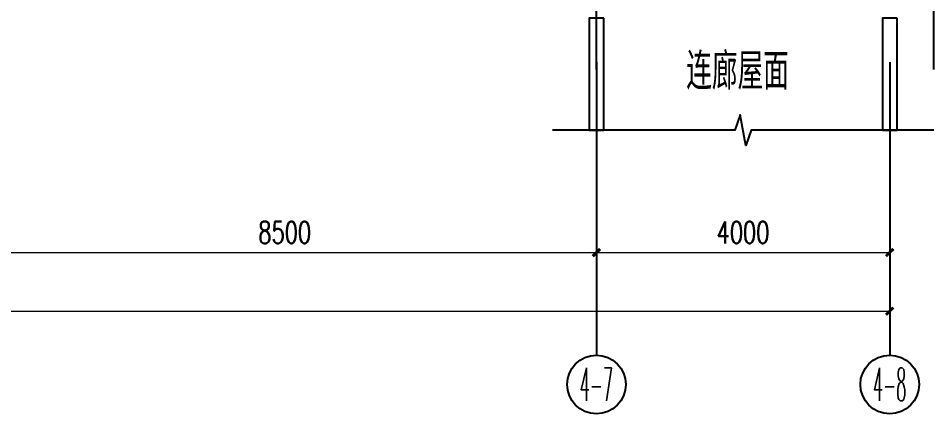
# Model space of a CAD drawing. Extents: x -124594 to 516503, y -3148 to 203159.
# Drawn here: x 303974 to 316458, y 12439 to 17839 of the extents above; entities that cross this region are included whole.
import ezdxf
from ezdxf.enums import TextEntityAlignment as Align

# ---------------------------------------------------------------- set-up
doc = ezdxf.new("R2010")
doc.units = 0
doc.header["$LTSCALE"] = 1000
doc.header["$MEASUREMENT"] = 0
doc.linetypes.add('DOTE', pattern=[2.42, 2, -0.2, 0.02, -0.2])
for name, color, linetype in [('AXIS', 3, 'Continuous'), ('AXIS_TEXT', 7, 'Continuous'), ('DIM_SYMB', 3, 'Continuous'), ('J-AXIS-轴线', 1, 'DOTE'), ('J-FLOR-屋顶', 140, 'Continuous'), ('PUB_TEXT', 7, 'Continuous')]:
    doc.layers.add(name, color=color, linetype=linetype)
doc.layers.add('建筑底图', color=8, linetype='Continuous', lineweight=5)
doc.styles.add('_TCH_AXIS', font='COMPLEX', dxfattribs={"bigfont": 'GBCBIG'})
doc.styles.add('_TCH_DIM_T3', font='SIMPLEX', dxfattribs={"width": 0.705882, "bigfont": 'GBCBIG'})
doc.styles.add('COMPLEX', font='COMPLEX')
doc.styles.add('HZ', font='simplex.shx', dxfattribs={"width": 0.7, "bigfont": 'hztxt.shx'})
doc.dimstyles.new('_TCH_ARCH&&100', dxfattribs={"dimtxt": 297.5, "dimasz": 100, "dimexe": 250, "dimexo": 300, "dimgap": 126.25, "dimtad": 1, "dimdec": 0, "dimzin": 0, "dimdsep": 46, "dimtxsty": '_TCH_DIM_T3', "dimblk": 'ARCHTICK', "dimcen": 0.09, "dimclrt": 7, "dimazin": 2, "dimtfac": 1, "dimtdec": 0, "dimtix": 1, "dimtmove": 2, "dimatfit": 3, "dimfxl": 1, "dimtolj": 1, "dimtzin": 0, "dimarcsym": 0})

# ---------------------------------------------------------------- blocks, each defined once
blk = doc.blocks.new('_AXISO')
blk.add_circle((0, 0), 0.5)
at = {"layer": 'AXIS_TEXT', "style": 'COMPLEX', "width": 1.041667}
blk.add_attdef('A', text='', height=0.56, dxfattribs=at).set_placement((-0.25, -0.28), (0.25, -0.28), align=Align.FIT)
blk = doc.blocks.new('_ArchTick')
at = {"color": 0, "linetype": 'ByBlock', "const_width": 0.4}
blk.add_lwpolyline([(-0.5, -0.5), (0.5, 0.5)], dxfattribs=at)
blk = doc.blocks.new('*D216')
at = {"layer": 'AXIS', "color": 0, "lineweight": -2, "transparency": 16777216}
for p, q in [((269358, 93491), (269358, 90241)), ((315858, 93491), (315858, 90241)), ((269358, 90491), (315858, 90491))]:
    blk.add_line(p, q, dxfattribs=at)
at = {"layer": 'Defpoints', "color": 0, "transparency": 16777216}
for p in [(269358, 93791), (315858, 93791), (315858, 90491)]:
    blk.add_point(p, dxfattribs=at)
at = {"layer": 'AXIS', "color": 0, "lineweight": -2, "transparency": 16777216, "xscale": 100, "yscale": 100, "zscale": 100, "rotation": 180}
blk.add_blockref('_ArchTick', (269358, 90491), dxfattribs=at)
at = {"layer": 'AXIS', "color": 0, "lineweight": -2, "transparency": 16777216, "xscale": 100, "yscale": 100, "zscale": 100}
blk.add_blockref('_ArchTick', (315858, 90491), dxfattribs=at)
at = {"layer": 'AXIS', "color": 7, "transparency": 16777216, "insert": (292608, 90766), "char_height": 297.5, "attachment_point": 5, "style": '_TCH_DIM_T3'}
blk.add_mtext('\\A1;46500', dxfattribs=at)
blk = doc.blocks.new('*D217')
at = {"layer": 'AXIS', "color": 0, "lineweight": -2, "transparency": 16777216}
for p, q in [((311858, 93491), (311858, 91041)), ((315858, 93491), (315858, 91041)), ((311858, 91291), (315858, 91291))]:
    blk.add_line(p, q, dxfattribs=at)
at = {"layer": 'Defpoints', "color": 0, "transparency": 16777216}
for p in [(311858, 93791), (315858, 93791), (315858, 91291)]:
    blk.add_point(p, dxfattribs=at)
at = {"layer": 'AXIS', "color": 0, "lineweight": -2, "transparency": 16777216, "xscale": 100, "yscale": 100, "zscale": 100, "rotation": 180}
blk.add_blockref('_ArchTick', (311858, 91291), dxfattribs=at)
at = {"layer": 'AXIS', "color": 0, "lineweight": -2, "transparency": 16777216, "xscale": 100, "yscale": 100, "zscale": 100}
blk.add_blockref('_ArchTick', (315858, 91291), dxfattribs=at)
at = {"layer": 'AXIS', "color": 7, "transparency": 16777216, "insert": (313858, 91566), "char_height": 297.5, "attachment_point": 5, "style": '_TCH_DIM_T3'}
blk.add_mtext('\\A1;4000', dxfattribs=at)
blk = doc.blocks.new('*D218')
at = {"layer": 'AXIS', "color": 0, "lineweight": -2, "transparency": 16777216}
for p, q in [((303358, 93491), (303358, 91041)), ((311858, 93491), (311858, 91041)), ((303358, 91291), (311858, 91291))]:
    blk.add_line(p, q, dxfattribs=at)
at = {"layer": 'Defpoints', "color": 0, "transparency": 16777216}
for p in [(303358, 93791), (311858, 93791), (311858, 91291)]:
    blk.add_point(p, dxfattribs=at)
at = {"layer": 'AXIS', "color": 0, "lineweight": -2, "transparency": 16777216, "xscale": 100, "yscale": 100, "zscale": 100, "rotation": 180}
blk.add_blockref('_ArchTick', (303358, 91291), dxfattribs=at)
at = {"layer": 'AXIS', "color": 0, "lineweight": -2, "transparency": 16777216, "xscale": 100, "yscale": 100, "zscale": 100}
blk.add_blockref('_ArchTick', (311858, 91291), dxfattribs=at)
at = {"layer": 'AXIS', "color": 7, "transparency": 16777216, "insert": (307608, 91566), "char_height": 297.5, "attachment_point": 5, "style": '_TCH_DIM_T3'}
blk.add_mtext('\\A1;8500', dxfattribs=at)
blk = doc.blocks.new('HASGGEWS')
at = {"layer": 'AXIS', "color": 8}
for p, q in [((311858.3, 93890.8), (311858.3, 89890.8)), ((315858.3, 93890.8), (315858.3, 89890.8))]:
    blk.add_line(p, q, dxfattribs=at)
at = {"layer": 'DIM_SYMB', "color": 8}
blk.add_lwpolyline([(316458.3, 92963.5), (313970.8, 92963.5), (313894.4, 92753.5), (313820.3, 93173.5), (313745.8, 92963.5), (311258.3, 92963.5)], dxfattribs=at)
at = {"layer": 'J-AXIS-轴线', "color": 8}
for p, q in [((311858.3, 93790.8), (311858.3, 119790.8)), ((316458.3, 93790.8), (316458.3, 107890.8))]:
    blk.add_line(p, q, dxfattribs=at)
at = {"layer": 'J-FLOR-屋顶', "color": 8}
for points in [[(311958.3, 94490.8), (311758.3, 94490.8), (311758.3, 92963.5), (311958.3, 92963.5)], [(315958.3, 94490.8), (315758.3, 94490.8), (315758.3, 92963.5), (315958.3, 92963.5)]]:
    blk.add_lwpolyline(points, close=True, dxfattribs=at)
at = {"layer": 'AXIS', "color": 8}
ref = blk.add_blockref('_AXISO', (311858.3, 89490.8), dxfattribs=dict(at, xscale=800, yscale=800, zscale=800))
ref.add_attrib('A', '4-7', dxfattribs={"layer": 'AXIS_TEXT', "color": 8, "height": 452.55, "style": '_TCH_AXIS', "width": 0.344262}).set_placement((311632.1, 89264.5), (312084.6, 89264.5), align=Align.FIT)
ref = blk.add_blockref('_AXISO', (315858.3, 89490.8), dxfattribs=dict(at, xscale=800, yscale=800, zscale=800))
ref.add_attrib('A', '4-8', dxfattribs={"layer": 'AXIS_TEXT', "color": 8, "height": 452.55, "style": '_TCH_AXIS', "width": 0.344262}).set_placement((315632.1, 89264.5), (316084.6, 89264.5), align=Align.FIT)
at = {"layer": 'PUB_TEXT', "color": 8, "style": 'HZ', "width": 0.7}
blk.add_text('连廊屋面', height=500, dxfattribs=at).set_placement((313083.6, 93517.1))
at = {"layer": 'AXIS', "color": 8}
for p1, p2, distance, picture, middle in [((269358.3, 93790.8), (315858.3, 93790.8), -3300, '*D216', (292608.3, 90765.8)), ((303358.3, 93790.8), (311858.3, 93790.8), -2500, '*D218', (307608.3, 91565.8)), ((311858.3, 93790.8), (315858.3, 93790.8), -2500, '*D217', (313858.3, 91565.8))]:
    dim = blk.add_aligned_dim(p1=p1, p2=p2, distance=distance, dimstyle='_TCH_ARCH&&100', dxfattribs=at)
    dim.commit()
    dim.dimension.update_dxf_attribs({"geometry": picture, "text_midpoint": middle})

msp = doc.modelspace()

# ---------------------------------------------------------------- block references
at = {"layer": '建筑底图'}
msp.add_blockref('HASGGEWS', (0, -76652), dxfattribs=at)

doc.saveas('drawing.dxf')
